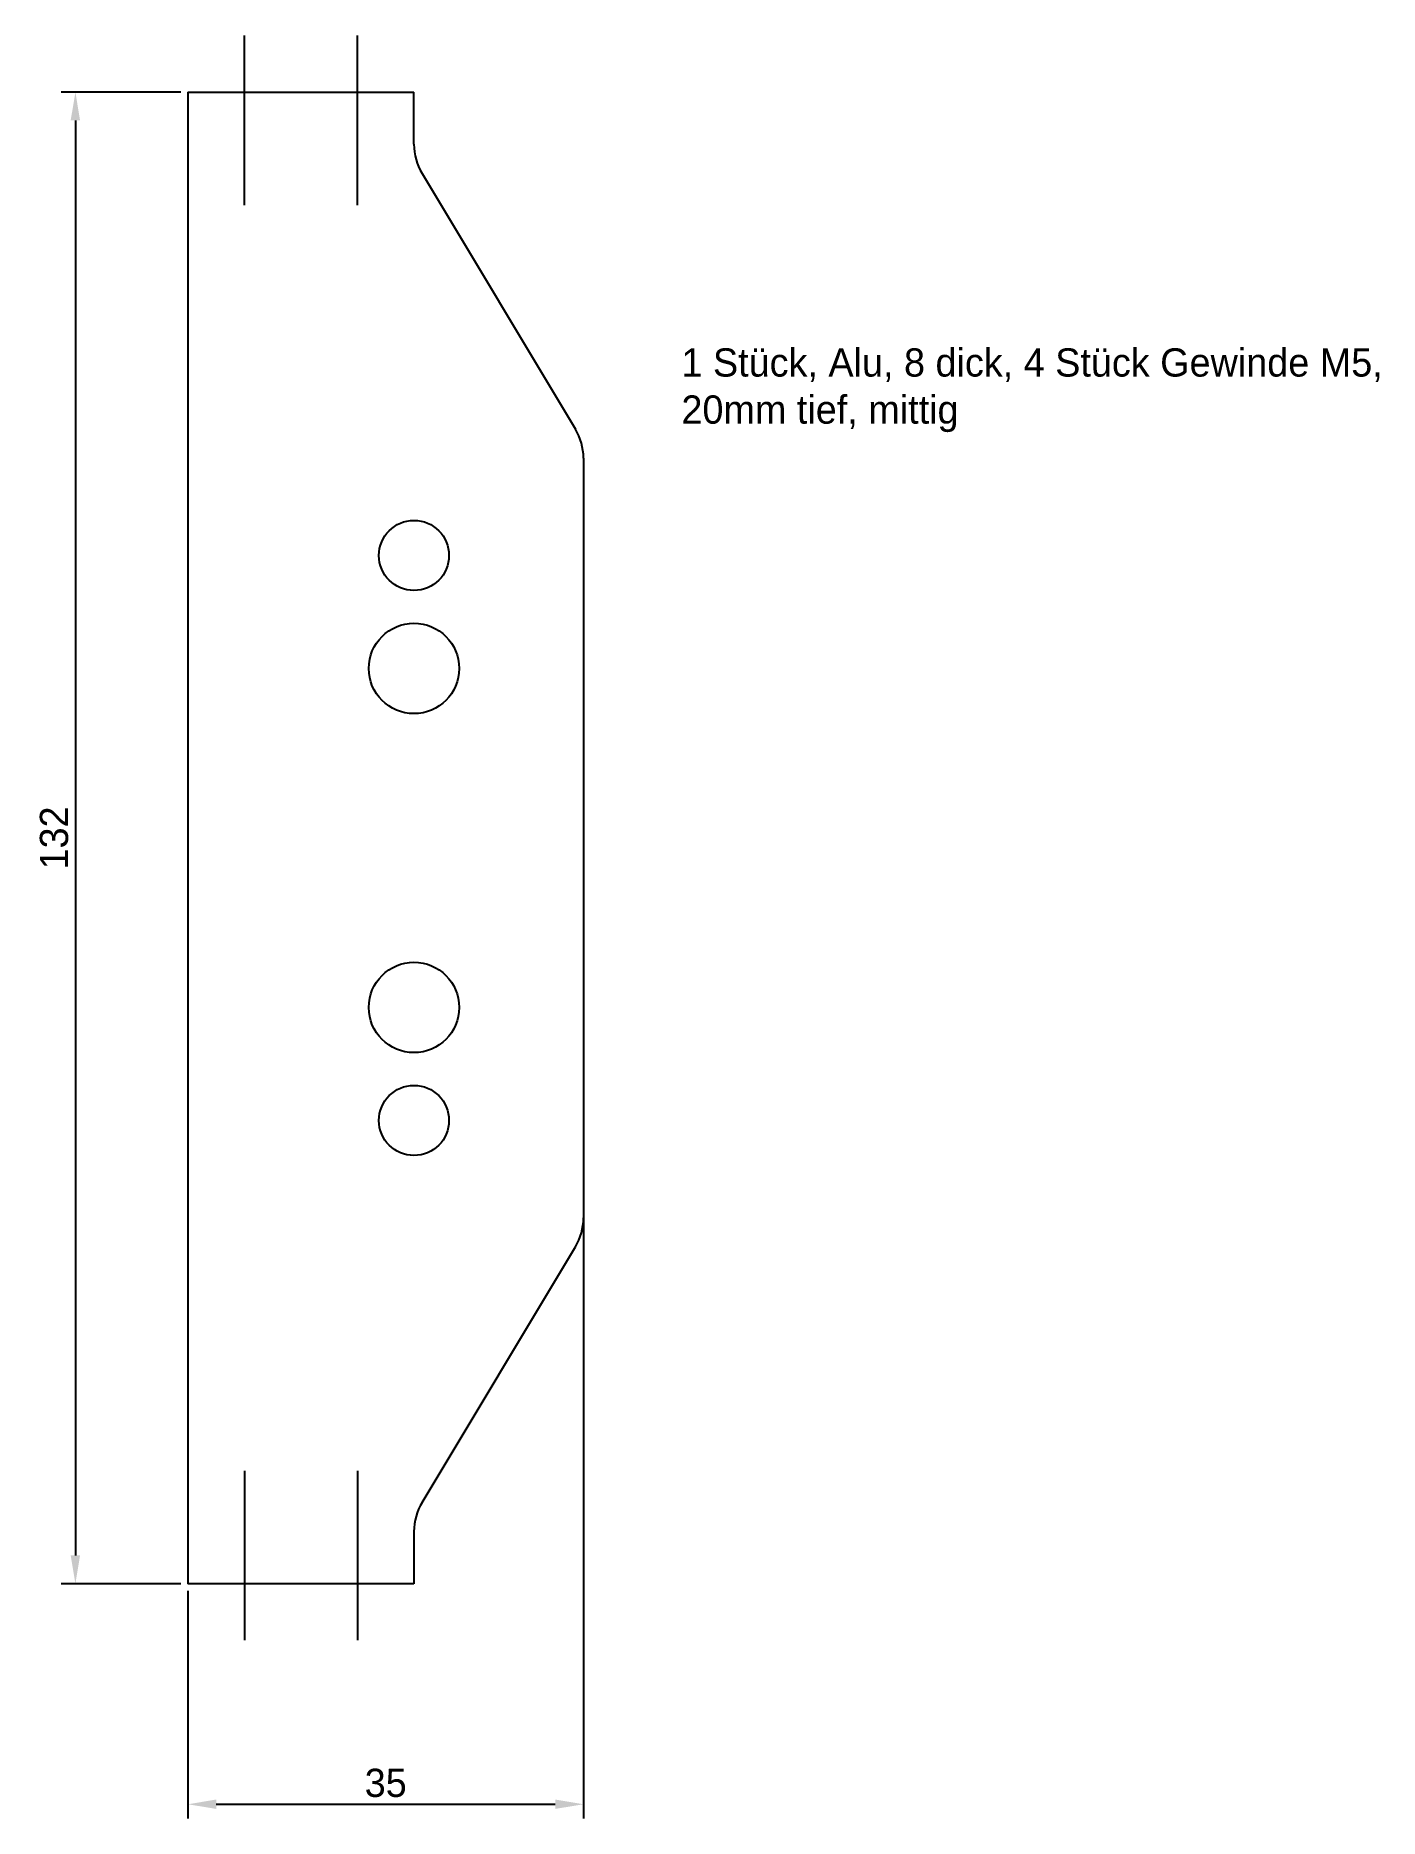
# Model space of a CAD drawing. Header units: millimetres. Extents: x 67 to 185, y 29 to 187.
import ezdxf

# ---------------------------------------------------------------- set-up
doc = ezdxf.new("R2010")
doc.units = ezdxf.units.MM
doc.dimstyles.new('ISO-25', dxfattribs={"dimtxt": 2.5, "dimasz": 2.5, "dimexe": 1.25, "dimexo": 0.625, "dimtad": 1, "dimtxsty": 'Standard', "dimcen": 2.5, "dimadec": 0, "dimazin": 0, "dimtfac": 1, "dimtmove": 0, "dimatfit": 3, "dimfxl": 0, "dimarcsym": 0})

# ---------------------------------------------------------------- blocks, each defined once
blk = doc.blocks.new('*D1')
at = {"color": 0, "lineweight": -2}
for p, q in [((79.37, 182), (68.79, 182)), ((70.04, 179.5), (70.04, 52.5)), ((79.37, 50), (68.79, 50))]:
    blk.add_line(p, q, dxfattribs=at)
at = {"color": 0}
for points in [[(69.62, 179.5), (70.45, 179.5), (70.04, 182)], [(69.62, 52.5), (70.45, 52.5), (70.04, 50)]]:
    blk.add_solid(points, dxfattribs=at)
at = {"layer": 'Defpoints', "color": 0}
for p in [(80, 182), (70.04, 50), (80, 50)]:
    blk.add_point(p, dxfattribs=at)
at = {"color": 0, "insert": (68.16, 116), "char_height": 2.5, "attachment_point": 5, "rotation": 90}
blk.add_mtext('132', dxfattribs=at)
blk = doc.blocks.new('*D2')
at = {"color": 0, "lineweight": -2}
for p, q in [((115, 115.38), (115, 29.23)), ((80, 49.38), (80, 29.23)), ((82.5, 30.48), (112.5, 30.48))]:
    blk.add_line(p, q, dxfattribs=at)
at = {"color": 0}
for points in [[(82.5, 30.9), (82.5, 30.07), (80, 30.48)], [(112.5, 30.9), (112.5, 30.07), (115, 30.48)]]:
    blk.add_solid(points, dxfattribs=at)
at = {"layer": 'Defpoints', "color": 0}
for p in [(115, 116), (80, 50), (115, 30.48)]:
    blk.add_point(p, dxfattribs=at)
at = {"color": 0, "insert": (97.5, 32.36), "char_height": 2.5, "attachment_point": 5}
blk.add_mtext('35', dxfattribs=at)

msp = doc.modelspace()

# ---------------------------------------------------------------- linework, layer by layer
for p, q in [((85, 172), (85, 187)), ((95, 172), (95, 187)), ((80, 182), (80, 50)), ((80, 182), (100, 182)), ((100, 177.385), (100, 182)), ((100.713, 174.812), (114.287, 152.188)), ((115, 149.615), (115, 82.385)), ((100.713, 57.188), (114.287, 79.812)), ((85, 60), (85, 45)), ((95, 60), (95, 45)), ((100, 54.615), (100, 50)), ((100, 50), (80, 50))]:
    msp.add_line(p, q)
for centre, radius in [((100, 141), 3.1), ((100, 131), 4), ((100, 101), 4), ((100, 91), 3.1)]:
    msp.add_circle(centre, radius)
for centre, start, end in [((105, 177.385), 180, 210.96376), ((110, 149.615), 0, 30.96376), ((110, 82.385), 329.03624, 0), ((105, 54.615), 149.03624, 180)]:
    msp.add_arc(centre, 5, start, end)

# ---------------------------------------------------------------- texts
at = {"insert": (123.67, 159.328), "char_height": 2.5, "width": 70.0774, "attachment_point": 1}
msp.add_mtext('1 Stück, Alu, 8 dick, 4 Stück Gewinde M5, 20mm tief, mittig', dxfattribs=at)

# ---------------------------------------------------------------- dimensions: what is measured, and where the dimension line sits
dim = msp.add_linear_dim(base=(70.037, 50), p1=(80, 182), p2=(80, 50), angle=90, dimstyle='ISO-25')
dim.commit()
dim.dimension.update_dxf_attribs({"geometry": '*D1', "text_midpoint": (68.162, 116)})
dim = msp.add_linear_dim(base=(115, 30.485), p1=(80, 50), p2=(115, 116), dimstyle='ISO-25')
dim.commit()
dim.dimension.update_dxf_attribs({"geometry": '*D2', "text_midpoint": (97.5, 32.36)})

doc.saveas('drawing.dxf')
